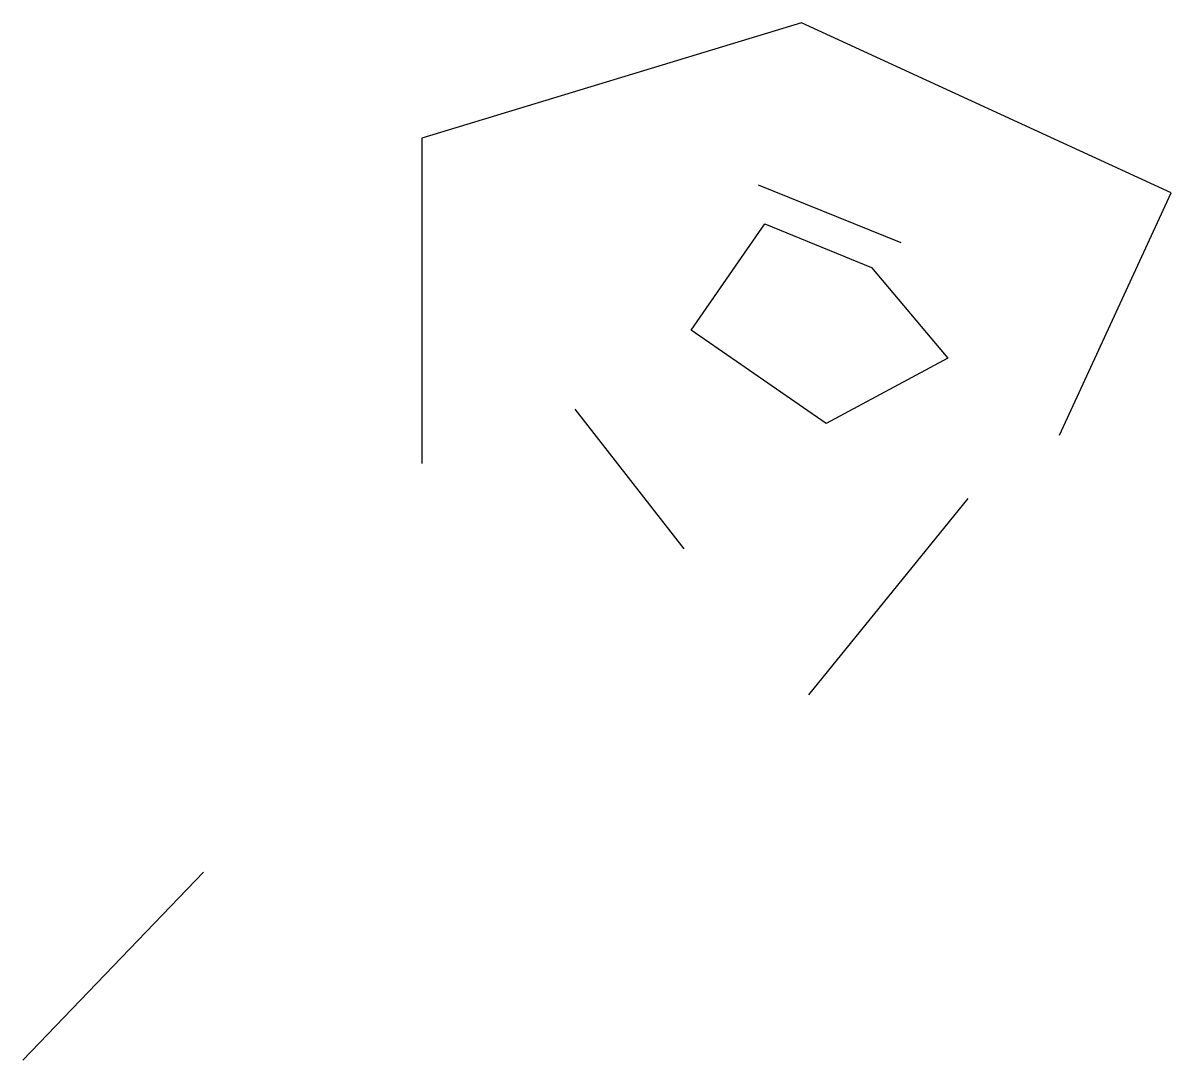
# Model space of a CAD drawing. Extents: x -396 to 1093, y -390 to 955.
import ezdxf

# ---------------------------------------------------------------- set-up
doc = ezdxf.new("R2010")
doc.units = 0
doc.layers.get('0').update_dxf_attribs({"linetype": 'CONTINUOUS'})

msp = doc.modelspace()

# ---------------------------------------------------------------- linework, layer by layer
at = {"linetype": 'CONTINUOUS'}
for p, q in [((613.5, 954.7), (121.3, 805.1)), ((1092.7, 734.3), (613.5, 954.7)), ((121.3, 805.1), (121.3, 383.4)), ((742.9, 669.6), (558, 744.5)), ((948.3, 420.2), (1092.7, 734.3)), ((470.5, 556.4), (566.1, 694.4)), ((566.1, 694.4), (704.4, 637.8)), ((704.4, 637.8), (803.2, 520)), ((645.5, 435.2), (470.5, 556.4)), ((803.2, 520), (645.5, 435.2)), ((319.5, 454.1), (461.1, 273)), ((829.3, 338.1), (622.6, 83.4)), ((-161.8, -146.5), (-395.9, -390))]:
    msp.add_line(p, q, dxfattribs=at)

doc.saveas('drawing.dxf')
